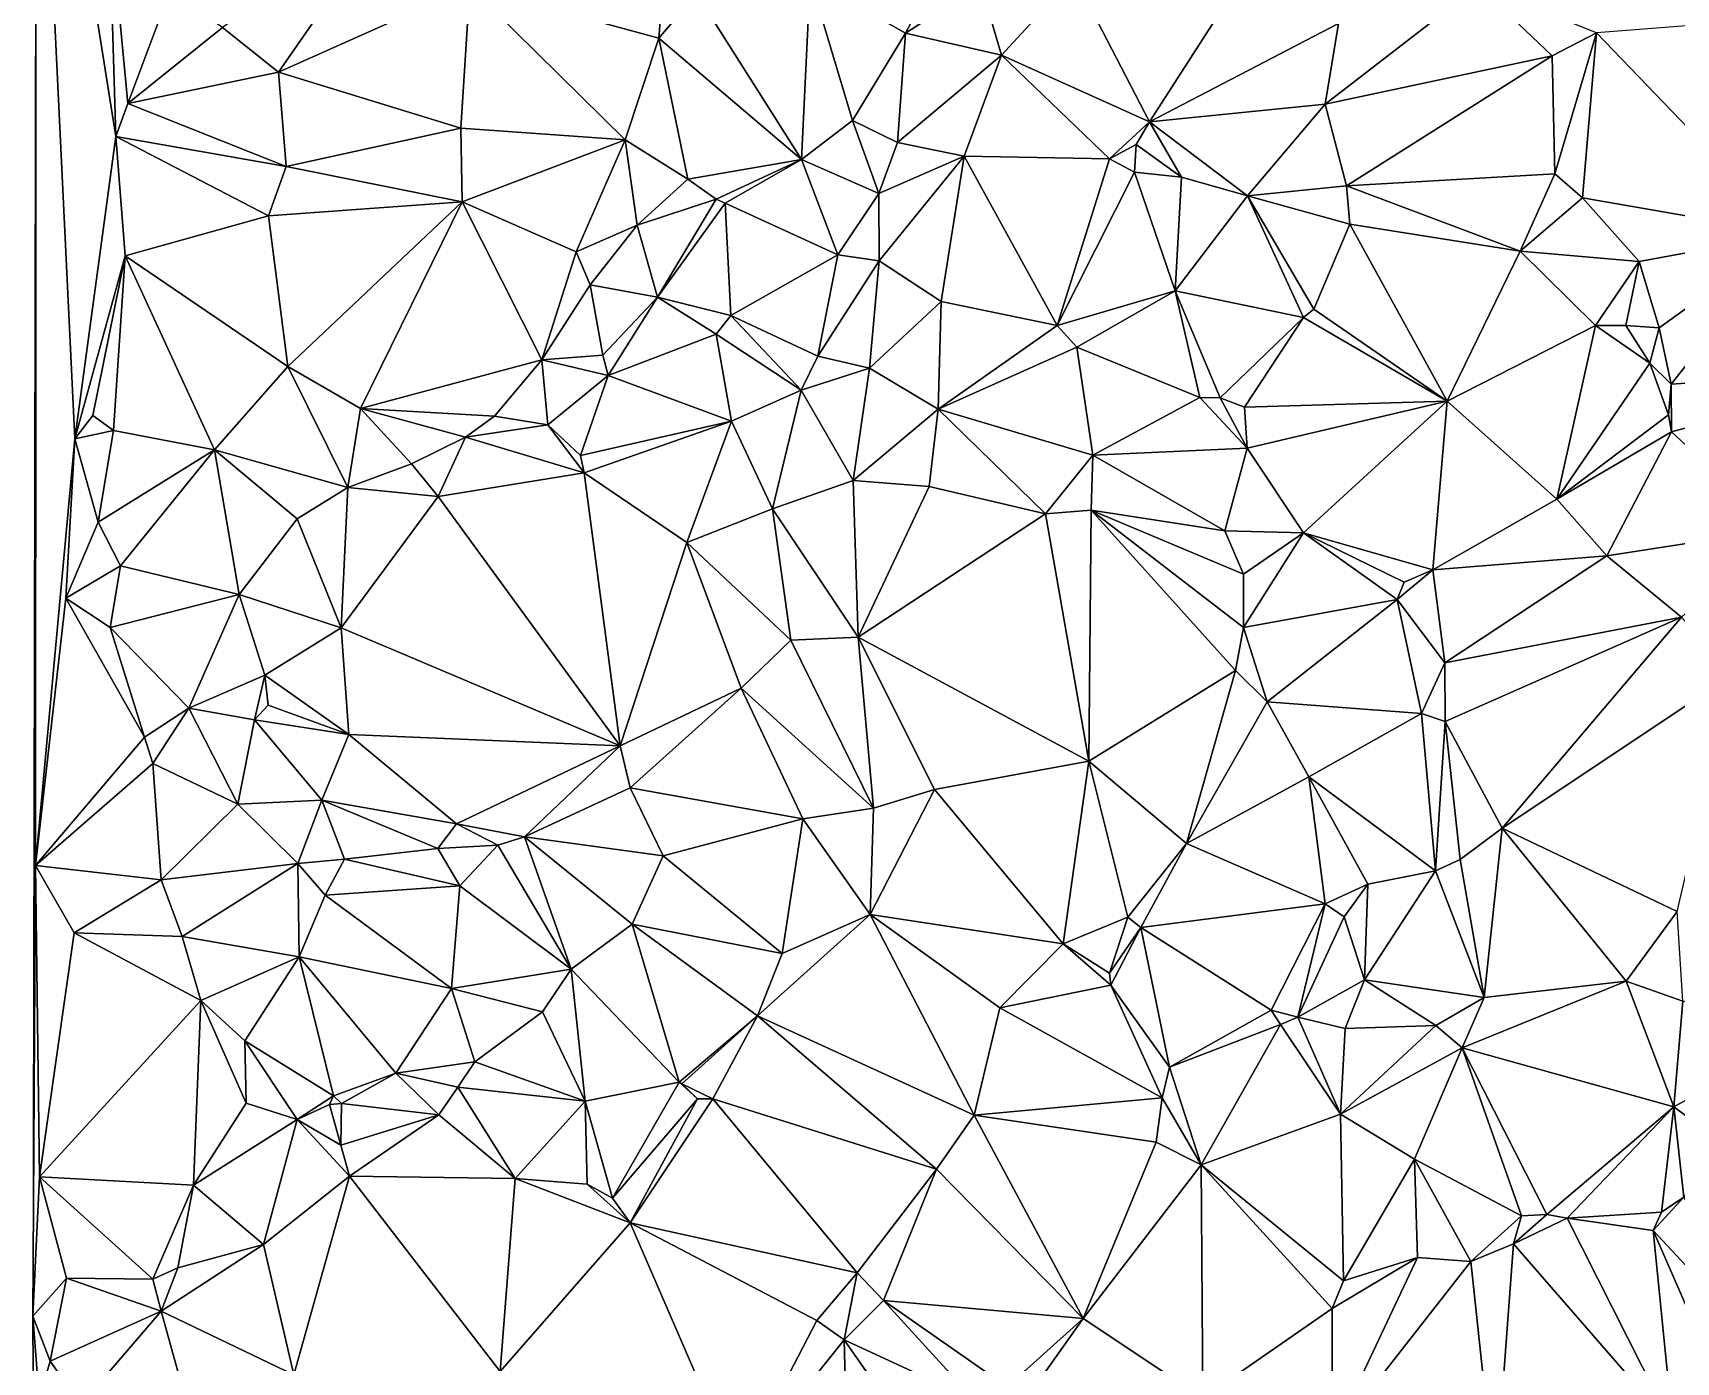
# Model space of a CAD drawing. Header units: metres. Extents: x -15 to 15, y -15 to 15.
# Drawn here: x -14.96 to -3.44, y -4.17 to 5.14 of the extents above; entities that cross this region are included whole.
import ezdxf

# ---------------------------------------------------------------- set-up
doc = ezdxf.new("R2010")
doc.units = ezdxf.units.M
doc.layers.add('STREET_MESH', color=7, linetype='Continuous')

msp = doc.modelspace()

# ---------------------------------------------------------------- linework, layer by layer
at = {"layer": 'STREET_MESH'}
for points in [[(-14.943, -0.692), (-14.94, 7.93), (-14.963, -3.853)], [(-14.669, 2.297), (-14.94, 7.93), (-14.943, -0.692)], [(-14.382, 4.418), (-14.94, 7.93), (-14.669, 2.297)], [(-14.94, 7.93), (-14.382, 4.418), (-14.43, 6.055)], [(-14.382, 4.418), (-14.297, 4.65), (-14.43, 6.055)], [(-14.297, 4.65), (-14.003, 5.437), (-14.43, 6.055)], [(-13.242, 4.869), (-12.441, 6.02), (-13.633, 5.181)], [(-12.441, 6.02), (-13.242, 4.869), (-11.899, 5.47)], [(-7.135, 4.521), (-6.19, 5.992), (-7.665, 5.541)], [(-5.812, 5.21), (-6.19, 5.992), (-7.135, 4.521)], [(-8.845, 5.143), (-8.483, 5.825), (-9.515, 5.524)], [(-8.317, 5.483), (-8.483, 5.825), (-8.845, 5.143)], [(-8.317, 5.483), (-8.174, 4.987), (-7.665, 5.541)], [(-8.174, 4.987), (-7.135, 4.521), (-7.665, 5.541)], [(-14.003, 5.437), (-14.297, 4.65), (-13.633, 5.181)], [(-13.242, 4.869), (-11.963, 4.477), (-11.899, 5.47)], [(-11.963, 4.477), (-10.811, 4.394), (-11.899, 5.47)], [(-10.575, 5.108), (-10.544, 5.492), (-11.899, 5.47)], [(-10.811, 4.394), (-10.575, 5.108), (-11.899, 5.47)], [(-10.31, 5.42), (-10.544, 5.492), (-10.575, 5.108)], [(-10.31, 5.42), (-10.575, 5.108), (-9.574, 4.257)], [(-9.515, 5.524), (-10.31, 5.42), (-9.574, 4.257)], [(-9.218, 4.529), (-9.515, 5.524), (-9.574, 4.257)], [(-9.218, 4.529), (-8.845, 5.143), (-9.515, 5.524)], [(-8.174, 4.987), (-8.317, 5.483), (-8.845, 5.143)], [(-4.83, 5.476), (-5.905, 4.645), (-4.314, 4.983)], [(-5.812, 5.21), (-5.905, 4.645), (-4.83, 5.476)], [(-4.83, 5.476), (-4.314, 4.983), (-4.003, 5.145)], [(-5.812, 5.21), (-7.135, 4.521), (-5.905, 4.645)], [(-2.648, 3.736), (-2.382, 5.271), (-4.003, 5.145)], [(-14.297, 4.65), (-13.242, 4.869), (-13.633, 5.181)], [(-10.372, 4.119), (-10.575, 5.108), (-10.811, 4.394)], [(-10.575, 5.108), (-10.372, 4.119), (-9.574, 4.257)], [(-9.218, 4.529), (-8.903, 4.376), (-8.845, 5.143)], [(-8.903, 4.376), (-8.174, 4.987), (-8.845, 5.143)], [(-4.314, 4.983), (-4.296, 4.156), (-4.003, 5.145)], [(-4.296, 4.156), (-4.101, 3.987), (-4.003, 5.145)], [(-4.101, 3.987), (-2.648, 3.736), (-4.003, 5.145)], [(-8.174, 4.987), (-8.903, 4.376), (-8.434, 4.279)], [(-7.417, 4.26), (-8.174, 4.987), (-8.434, 4.279)], [(-7.135, 4.521), (-8.174, 4.987), (-7.417, 4.26)], [(-4.314, 4.983), (-5.905, 4.645), (-5.755, 4.072)], [(-4.296, 4.156), (-4.314, 4.983), (-5.755, 4.072)], [(-14.297, 4.65), (-13.188, 4.208), (-13.242, 4.869)], [(-13.242, 4.869), (-13.188, 4.208), (-11.963, 4.477)], [(-14.382, 4.418), (-13.188, 4.208), (-14.297, 4.65)], [(-5.905, 4.645), (-7.135, 4.521), (-6.449, 4.002)], [(-5.905, 4.645), (-6.449, 4.002), (-5.755, 4.072)], [(-9.218, 4.529), (-9.574, 4.257), (-9.032, 4.019)], [(-8.903, 4.376), (-9.218, 4.529), (-9.032, 4.019)], [(-7.23, 4.362), (-7.135, 4.521), (-7.417, 4.26)], [(-7.135, 4.521), (-7.23, 4.362), (-6.911, 4.132)], [(-7.135, 4.521), (-6.911, 4.132), (-6.449, 4.002)], [(-14.382, 4.418), (-14.669, 2.297), (-14.315, 3.58)], [(-13.311, 3.861), (-14.382, 4.418), (-14.315, 3.58)], [(-13.311, 3.861), (-13.188, 4.208), (-14.382, 4.418)], [(-11.963, 4.477), (-13.188, 4.208), (-11.954, 3.96)], [(-11.963, 4.477), (-11.954, 3.96), (-10.811, 4.394)], [(-11.954, 3.96), (-11.154, 3.608), (-10.811, 4.394)], [(-11.154, 3.608), (-10.728, 3.796), (-10.811, 4.394)], [(-10.728, 3.796), (-10.372, 4.119), (-10.811, 4.394)], [(-8.434, 4.279), (-8.903, 4.376), (-9.032, 4.019)], [(-9.03, 3.546), (-8.434, 4.279), (-9.032, 4.019)], [(-8.434, 4.279), (-9.03, 3.546), (-8.596, 3.262)], [(-8.434, 4.279), (-8.596, 3.262), (-7.782, 3.092)], [(-7.417, 4.26), (-8.434, 4.279), (-7.782, 3.092)], [(-7.23, 4.362), (-7.417, 4.26), (-7.24, 4.168)], [(-6.911, 4.132), (-7.23, 4.362), (-7.24, 4.168)], [(-13.188, 4.208), (-13.311, 3.861), (-11.954, 3.96)], [(-10.372, 4.119), (-10.174, 3.979), (-9.574, 4.257)], [(-10.174, 3.979), (-10.109, 3.95), (-9.574, 4.257)], [(-10.109, 3.95), (-9.321, 3.589), (-9.574, 4.257)], [(-9.574, 4.257), (-9.321, 3.589), (-9.032, 4.019)], [(-7.24, 4.168), (-7.417, 4.26), (-7.782, 3.092)], [(-6.957, 3.335), (-7.24, 4.168), (-7.782, 3.092)], [(-6.957, 3.335), (-6.911, 4.132), (-7.24, 4.168)], [(-4.539, 3.614), (-4.296, 4.156), (-5.755, 4.072)], [(-4.296, 4.156), (-4.539, 3.614), (-4.101, 3.987)], [(-10.728, 3.796), (-10.174, 3.979), (-10.372, 4.119)], [(-6.911, 4.132), (-6.957, 3.335), (-6.449, 4.002)], [(-6.449, 4.002), (-5.732, 3.804), (-5.755, 4.072)], [(-5.732, 3.804), (-4.539, 3.614), (-5.755, 4.072)], [(-13.311, 3.861), (-13.176, 2.805), (-11.954, 3.96)], [(-13.176, 2.805), (-12.667, 2.511), (-11.954, 3.96)], [(-12.667, 2.511), (-11.396, 2.851), (-11.954, 3.96)], [(-11.396, 2.851), (-11.154, 3.608), (-11.954, 3.96)], [(-10.174, 3.979), (-10.728, 3.796), (-10.584, 3.292)], [(-10.109, 3.95), (-10.174, 3.979), (-10.584, 3.292)], [(-10.071, 3.163), (-10.109, 3.95), (-10.584, 3.292)], [(-10.109, 3.95), (-10.071, 3.163), (-9.321, 3.589)], [(-9.321, 3.589), (-9.03, 3.546), (-9.032, 4.019)], [(-6.957, 3.335), (-6.056, 3.149), (-6.449, 4.002)], [(-6.056, 3.149), (-5.983, 3.208), (-6.449, 4.002)], [(-5.983, 3.208), (-5.732, 3.804), (-6.449, 4.002)], [(-4.539, 3.614), (-3.703, 3.541), (-4.101, 3.987)], [(-3.703, 3.541), (-2.648, 3.736), (-4.101, 3.987)], [(-13.176, 2.805), (-13.311, 3.861), (-14.315, 3.58)], [(-5.732, 3.804), (-5.983, 3.208), (-5.05, 2.563)], [(-4.539, 3.614), (-5.732, 3.804), (-5.05, 2.563)], [(-11.154, 3.608), (-11.057, 3.377), (-10.728, 3.796)], [(-10.728, 3.796), (-11.057, 3.377), (-10.584, 3.292)], [(-3.563, 3.077), (-2.648, 3.736), (-3.703, 3.541)], [(-2.648, 3.736), (-3.563, 3.077), (-3.479, 2.681)], [(-1.808, 2.793), (-2.648, 3.736), (-3.479, 2.681)], [(-14.669, 2.297), (-14.543, 2.462), (-14.315, 3.58)], [(-14.543, 2.462), (-14.398, 2.357), (-14.315, 3.58)], [(-14.398, 2.357), (-13.69, 2.221), (-14.315, 3.58)], [(-13.69, 2.221), (-13.176, 2.805), (-14.315, 3.58)], [(-11.057, 3.377), (-11.154, 3.608), (-11.396, 2.851)], [(-9.321, 3.589), (-10.071, 3.163), (-9.461, 2.878)], [(-9.321, 3.589), (-9.461, 2.878), (-9.03, 3.546)], [(-4.01, 3.093), (-4.539, 3.614), (-5.05, 2.563)], [(-3.703, 3.541), (-4.539, 3.614), (-4.01, 3.093)], [(-9.461, 2.878), (-9.099, 2.793), (-9.03, 3.546)], [(-9.03, 3.546), (-9.099, 2.793), (-8.596, 3.262)], [(-3.798, 3.092), (-3.703, 3.541), (-4.01, 3.093)], [(-3.798, 3.092), (-3.563, 3.077), (-3.703, 3.541)], [(-10.968, 2.885), (-11.057, 3.377), (-11.396, 2.851)], [(-11.057, 3.377), (-10.968, 2.885), (-10.584, 3.292)], [(-10.968, 2.885), (-10.931, 2.741), (-10.584, 3.292)], [(-10.931, 2.741), (-10.174, 3.033), (-10.584, 3.292)], [(-10.174, 3.033), (-10.071, 3.163), (-10.584, 3.292)], [(-9.099, 2.793), (-8.618, 2.506), (-8.596, 3.262)], [(-8.596, 3.262), (-8.618, 2.506), (-7.782, 3.092)], [(-6.957, 3.335), (-7.782, 3.092), (-7.645, 2.94)], [(-6.783, 2.589), (-6.957, 3.335), (-7.645, 2.94)], [(-6.957, 3.335), (-6.783, 2.589), (-6.64, 2.585)], [(-6.056, 3.149), (-6.957, 3.335), (-6.64, 2.585)], [(-10.071, 3.163), (-10.174, 3.033), (-9.577, 2.639)], [(-9.461, 2.878), (-10.071, 3.163), (-9.577, 2.639)], [(-6.47, 2.52), (-6.056, 3.149), (-6.64, 2.585)], [(-6.056, 3.149), (-6.47, 2.52), (-5.05, 2.563)], [(-5.983, 3.208), (-6.056, 3.149), (-5.05, 2.563)], [(-10.931, 2.741), (-10.065, 2.423), (-10.174, 3.033)], [(-10.174, 3.033), (-10.065, 2.423), (-9.577, 2.639)], [(-7.782, 3.092), (-8.618, 2.506), (-7.645, 2.94)], [(-4.01, 3.093), (-5.05, 2.563), (-4.282, 1.874)], [(-3.63, 2.829), (-4.01, 3.093), (-4.282, 1.874)], [(-3.63, 2.829), (-3.798, 3.092), (-4.01, 3.093)], [(-3.63, 2.829), (-3.563, 3.077), (-3.798, 3.092)], [(-3.563, 3.077), (-3.63, 2.829), (-3.479, 2.681)], [(-10.931, 2.741), (-10.968, 2.885), (-11.396, 2.851)], [(-8.618, 2.506), (-7.532, 2.183), (-7.645, 2.94)], [(-7.532, 2.183), (-6.783, 2.589), (-7.645, 2.94)], [(-13.69, 2.221), (-12.756, 1.956), (-13.176, 2.805)], [(-12.756, 1.956), (-12.667, 2.511), (-13.176, 2.805)], [(-12.667, 2.511), (-11.728, 2.458), (-11.396, 2.851)], [(-11.396, 2.851), (-11.728, 2.458), (-11.353, 2.396)], [(-10.931, 2.741), (-11.396, 2.851), (-11.353, 2.396)], [(-9.099, 2.793), (-9.461, 2.878), (-9.577, 2.639)], [(-9.213, 2.006), (-9.099, 2.793), (-9.577, 2.639)], [(-9.213, 2.006), (-8.618, 2.506), (-9.099, 2.793)], [(-3.499, 2.466), (-3.63, 2.829), (-4.282, 1.874)], [(-3.63, 2.829), (-3.499, 2.466), (-3.479, 2.681)], [(-3.476, 2.346), (-1.808, 2.793), (-3.479, 2.681)], [(-3.476, 2.346), (-2.738, 1.662), (-1.808, 2.793)], [(-11.123, 2.181), (-10.931, 2.741), (-11.353, 2.396)], [(-10.065, 2.423), (-10.931, 2.741), (-11.123, 2.181)], [(-3.499, 2.466), (-3.476, 2.346), (-3.479, 2.681)], [(-10.065, 2.423), (-9.779, 1.807), (-9.577, 2.639)], [(-9.779, 1.807), (-9.213, 2.006), (-9.577, 2.639)], [(-6.452, 2.233), (-6.783, 2.589), (-7.532, 2.183)], [(-6.783, 2.589), (-6.452, 2.233), (-6.64, 2.585)], [(-6.452, 2.233), (-6.47, 2.52), (-6.64, 2.585)], [(-6.47, 2.52), (-6.452, 2.233), (-5.05, 2.563)], [(-6.452, 2.233), (-6.057, 1.639), (-5.05, 2.563)], [(-6.057, 1.639), (-5.15, 1.38), (-5.05, 2.563)], [(-5.05, 2.563), (-5.15, 1.38), (-4.282, 1.874)], [(-14.398, 2.357), (-14.543, 2.462), (-14.669, 2.297)], [(-12.756, 1.956), (-12.308, 2.123), (-12.667, 2.511)], [(-11.728, 2.458), (-12.667, 2.511), (-11.931, 2.309)], [(-12.667, 2.511), (-12.308, 2.123), (-11.931, 2.309)], [(-11.353, 2.396), (-11.728, 2.458), (-11.931, 2.309)], [(-10.065, 2.423), (-11.123, 2.181), (-11.098, 2.059)], [(-10.379, 1.571), (-10.065, 2.423), (-11.098, 2.059)], [(-10.065, 2.423), (-10.379, 1.571), (-9.779, 1.807)], [(-8.618, 2.506), (-9.213, 2.006), (-8.68, 1.965)], [(-7.864, 1.773), (-8.618, 2.506), (-8.68, 1.965)], [(-8.618, 2.506), (-7.864, 1.773), (-7.532, 2.183)], [(-3.476, 2.346), (-3.499, 2.466), (-4.282, 1.874)], [(-14.505, 1.714), (-14.398, 2.357), (-14.669, 2.297)], [(-14.505, 1.714), (-13.69, 2.221), (-14.398, 2.357)], [(-12.308, 2.123), (-12.122, 1.894), (-11.931, 2.309)], [(-11.931, 2.309), (-12.122, 1.894), (-11.098, 2.059)], [(-11.353, 2.396), (-11.931, 2.309), (-11.098, 2.059)], [(-11.123, 2.181), (-11.353, 2.396), (-11.098, 2.059)], [(-3.931, 1.478), (-3.476, 2.346), (-4.282, 1.874)], [(-2.738, 1.662), (-3.476, 2.346), (-3.931, 1.478)], [(-14.669, 2.297), (-14.943, -0.692), (-14.731, 1.18)], [(-14.505, 1.714), (-14.669, 2.297), (-14.731, 1.18)], [(-14.505, 1.714), (-14.348, 1.408), (-13.69, 2.221)], [(-14.348, 1.408), (-13.516, 1.206), (-13.69, 2.221)], [(-13.516, 1.206), (-13.11, 1.738), (-13.69, 2.221)], [(-13.11, 1.738), (-12.756, 1.956), (-13.69, 2.221)], [(-6.452, 2.233), (-7.532, 2.183), (-6.607, 1.654)], [(-6.057, 1.639), (-6.452, 2.233), (-6.607, 1.654)], [(-12.308, 2.123), (-12.756, 1.956), (-12.122, 1.894)], [(-7.864, 1.773), (-7.544, 1.798), (-7.532, 2.183)], [(-7.532, 2.183), (-7.544, 1.798), (-6.607, 1.654)], [(-12.122, 1.894), (-10.846, 0.146), (-11.098, 2.059)], [(-10.846, 0.146), (-10.379, 1.571), (-11.098, 2.059)], [(-9.179, 0.908), (-9.213, 2.006), (-9.779, 1.807)], [(-9.213, 2.006), (-9.179, 0.908), (-8.68, 1.965)], [(-9.179, 0.908), (-7.864, 1.773), (-8.68, 1.965)], [(-12.756, 1.956), (-13.11, 1.738), (-12.802, 0.972)], [(-12.122, 1.894), (-12.756, 1.956), (-12.802, 0.972)], [(-12.122, 1.894), (-12.802, 0.972), (-10.846, 0.146)], [(-5.15, 1.38), (-3.931, 1.478), (-4.282, 1.874)], [(-12.802, 0.972), (-13.11, 1.738), (-13.516, 1.206)], [(-10.379, 1.571), (-9.649, 0.887), (-9.779, 1.807)], [(-9.649, 0.887), (-9.179, 0.908), (-9.779, 1.807)], [(-7.864, 1.773), (-9.179, 0.908), (-7.56, 0.039)], [(-7.544, 1.798), (-7.864, 1.773), (-7.56, 0.039)], [(-6.534, 0.674), (-7.544, 1.798), (-7.56, 0.039)], [(-6.607, 1.654), (-7.544, 1.798), (-6.476, 1.349)], [(-7.544, 1.798), (-6.476, 0.975), (-6.476, 1.349)], [(-6.476, 0.975), (-7.544, 1.798), (-6.534, 0.674)], [(-14.348, 1.408), (-14.505, 1.714), (-14.731, 1.18)], [(-6.057, 1.639), (-6.607, 1.654), (-6.476, 1.349)], [(-6.476, 0.975), (-6.057, 1.639), (-6.476, 1.349)], [(-5.4, 1.172), (-6.057, 1.639), (-6.476, 0.975)], [(-5.15, 1.38), (-6.057, 1.639), (-5.352, 1.293)], [(-6.057, 1.639), (-5.4, 1.172), (-5.352, 1.293)], [(-2.738, 1.662), (-3.931, 1.478), (-3.408, 1.047)], [(-10.379, 1.571), (-10.846, 0.146), (-9.998, 0.55)], [(-9.649, 0.887), (-10.379, 1.571), (-9.998, 0.55)], [(-14.42, 0.975), (-14.348, 1.408), (-14.731, 1.18)], [(-14.348, 1.408), (-14.42, 0.975), (-13.516, 1.206)], [(-5.15, 1.38), (-5.067, 0.728), (-3.931, 1.478)], [(-3.931, 1.478), (-5.067, 0.728), (-3.408, 1.047)], [(-5.4, 1.172), (-5.15, 1.38), (-5.352, 1.293)], [(-5.067, 0.728), (-5.15, 1.38), (-5.4, 1.172)], [(-14.943, -0.692), (-14.179, 0.206), (-14.731, 1.18)], [(-14.179, 0.206), (-14.42, 0.975), (-14.731, 1.18)], [(-14.42, 0.975), (-13.87, 0.409), (-13.516, 1.206)], [(-13.516, 1.206), (-13.87, 0.409), (-13.337, 0.641)], [(-12.802, 0.972), (-13.516, 1.206), (-13.337, 0.641)], [(-5.4, 1.172), (-6.476, 0.975), (-6.312, 0.454)], [(-5.23, 0.373), (-5.4, 1.172), (-6.312, 0.454)], [(-5.067, 0.728), (-5.4, 1.172), (-5.23, 0.373)], [(-5.067, 0.728), (-5.064, 0.317), (-3.408, 1.047)], [(-5.064, 0.317), (-4.665, -0.431), (-3.408, 1.047)], [(-4.665, -0.431), (-3.047, 0.645), (-3.408, 1.047)], [(-13.87, 0.409), (-14.42, 0.975), (-14.179, 0.206)], [(-12.747, 0.225), (-12.802, 0.972), (-13.337, 0.641)], [(-12.802, 0.972), (-12.747, 0.225), (-10.846, 0.146)], [(-6.476, 0.975), (-6.534, 0.674), (-6.312, 0.454)], [(-9.649, 0.887), (-9.998, 0.55), (-9.071, -0.292)], [(-9.179, 0.908), (-9.649, 0.887), (-9.071, -0.292)], [(-8.642, -0.161), (-9.179, 0.908), (-9.071, -0.292)], [(-9.179, 0.908), (-8.642, -0.161), (-7.56, 0.039)], [(-5.067, 0.728), (-5.23, 0.373), (-5.064, 0.317)], [(-13.87, 0.409), (-13.408, 0.327), (-13.337, 0.641)], [(-13.408, 0.327), (-13.313, 0.432), (-13.337, 0.641)], [(-13.313, 0.432), (-12.747, 0.225), (-13.337, 0.641)], [(-6.877, -0.539), (-6.534, 0.674), (-7.56, 0.039)], [(-6.534, 0.674), (-6.877, -0.539), (-6.312, 0.454)], [(-3.047, 0.645), (-4.665, -0.431), (-3.437, -1.016)], [(-9.998, 0.55), (-10.846, 0.146), (-10.775, -0.148)], [(-9.566, -0.366), (-9.998, 0.55), (-10.775, -0.148)], [(-9.998, 0.55), (-9.566, -0.366), (-9.071, -0.292)], [(-14.122, 0.022), (-13.87, 0.409), (-14.179, 0.206)], [(-13.527, -0.263), (-13.87, 0.409), (-14.122, 0.022)], [(-13.408, 0.327), (-13.87, 0.409), (-13.527, -0.263)], [(-13.313, 0.432), (-13.408, 0.327), (-12.747, 0.225)], [(-6.877, -0.539), (-6.02, -0.072), (-6.312, 0.454)], [(-6.02, -0.072), (-5.23, 0.373), (-6.312, 0.454)], [(-6.02, -0.072), (-5.132, -0.73), (-5.23, 0.373)], [(-5.23, 0.373), (-5.132, -0.73), (-5.064, 0.317)], [(-12.936, -0.236), (-13.408, 0.327), (-13.527, -0.263)], [(-13.408, 0.327), (-12.936, -0.236), (-12.747, 0.225)], [(-5.132, -0.73), (-4.959, -0.652), (-5.064, 0.317)], [(-4.959, -0.652), (-4.665, -0.431), (-5.064, 0.317)], [(-14.122, 0.022), (-14.179, 0.206), (-14.943, -0.692)], [(-12.747, 0.225), (-12.936, -0.236), (-11.993, -0.402)], [(-10.846, 0.146), (-12.747, 0.225), (-11.993, -0.402)], [(-11.516, -0.493), (-10.846, 0.146), (-11.993, -0.402)], [(-10.846, 0.146), (-11.516, -0.493), (-10.775, -0.148)], [(-14.063, -0.794), (-14.122, 0.022), (-14.943, -0.692)], [(-13.527, -0.263), (-14.122, 0.022), (-14.063, -0.794)], [(-8.642, -0.161), (-7.74, -1.242), (-7.56, 0.039)], [(-7.74, -1.242), (-7.288, -1.056), (-7.56, 0.039)], [(-7.288, -1.056), (-6.877, -0.539), (-7.56, 0.039)], [(-6.02, -0.072), (-6.877, -0.539), (-5.905, -0.961)], [(-5.605, -0.824), (-6.02, -0.072), (-5.905, -0.961)], [(-5.132, -0.73), (-6.02, -0.072), (-5.605, -0.824)], [(-11.516, -0.493), (-10.544, -0.625), (-10.775, -0.148)], [(-10.544, -0.625), (-9.566, -0.366), (-10.775, -0.148)], [(-9.094, -1.037), (-8.642, -0.161), (-9.071, -0.292)], [(-9.094, -1.037), (-7.74, -1.242), (-8.642, -0.161)], [(-13.106, -0.68), (-13.527, -0.263), (-14.063, -0.794)], [(-13.106, -0.68), (-12.936, -0.236), (-13.527, -0.263)], [(-12.936, -0.236), (-13.106, -0.68), (-12.778, -0.649)], [(-12.123, -0.573), (-12.936, -0.236), (-12.778, -0.649)], [(-12.936, -0.236), (-12.123, -0.573), (-11.993, -0.402)], [(-9.566, -0.366), (-9.094, -1.037), (-9.071, -0.292)], [(-12.123, -0.573), (-11.703, -0.551), (-11.993, -0.402)], [(-11.703, -0.551), (-11.516, -0.493), (-11.993, -0.402)], [(-9.566, -0.366), (-10.544, -0.625), (-9.71, -1.31)], [(-9.566, -0.366), (-9.71, -1.31), (-9.094, -1.037)], [(-4.665, -0.431), (-4.959, -0.652), (-4.791, -1.618)], [(-3.795, -1.503), (-4.665, -0.431), (-4.791, -1.618)], [(-4.665, -0.431), (-3.795, -1.503), (-3.437, -1.016)], [(-11.97, -0.835), (-12.123, -0.573), (-12.778, -0.649)], [(-12.123, -0.573), (-11.97, -0.835), (-11.703, -0.551)], [(-11.703, -0.551), (-11.97, -0.835), (-11.189, -1.421)], [(-11.516, -0.493), (-11.703, -0.551), (-11.189, -1.421)], [(-11.516, -0.493), (-11.189, -1.421), (-10.762, -1.105)], [(-10.544, -0.625), (-11.516, -0.493), (-10.762, -1.105)], [(-6.877, -0.539), (-7.288, -1.056), (-7.196, -1.128)], [(-6.877, -0.539), (-7.196, -1.128), (-5.905, -0.961)], [(-13.917, -1.19), (-13.106, -0.68), (-14.063, -0.794)], [(-13.106, -0.68), (-13.917, -1.19), (-13.096, -1.333)], [(-13.106, -0.68), (-12.914, -0.901), (-12.778, -0.649)], [(-12.914, -0.901), (-13.106, -0.68), (-13.096, -1.333)], [(-12.914, -0.901), (-11.97, -0.835), (-12.778, -0.649)], [(-9.71, -1.31), (-10.544, -0.625), (-10.762, -1.105)], [(-4.959, -0.652), (-5.132, -0.73), (-4.791, -1.618)], [(-14.917, -2.875), (-14.943, -0.692), (-14.963, -3.853)], [(-14.673, -1.164), (-14.063, -0.794), (-14.943, -0.692)], [(-14.917, -2.875), (-14.673, -1.164), (-14.943, -0.692)], [(-14.673, -1.164), (-13.917, -1.19), (-14.063, -0.794)], [(-5.132, -0.73), (-5.629, -1.494), (-4.791, -1.618)], [(-5.629, -1.494), (-5.132, -0.73), (-5.605, -0.824)], [(-12.914, -0.901), (-13.096, -1.333), (-12.028, -1.555)], [(-11.97, -0.835), (-12.914, -0.901), (-12.028, -1.555)], [(-11.189, -1.421), (-11.97, -0.835), (-12.028, -1.555)], [(-5.772, -1.054), (-5.605, -0.824), (-5.905, -0.961)], [(-5.772, -1.054), (-5.629, -1.494), (-5.605, -0.824)], [(-7.196, -1.128), (-6.282, -1.708), (-5.905, -0.961)], [(-6.282, -1.708), (-6.096, -1.756), (-5.905, -0.961)], [(-6.096, -1.756), (-5.772, -1.054), (-5.905, -0.961)], [(-3.437, -1.016), (-3.795, -1.503), (-3.398, -1.644)], [(-10.762, -1.105), (-11.189, -1.421), (-10.432, -2.213)], [(-10.762, -1.105), (-10.432, -2.213), (-9.884, -1.746)], [(-9.71, -1.31), (-10.762, -1.105), (-9.884, -1.746)], [(-8.365, -2.443), (-9.094, -1.037), (-9.884, -1.746)], [(-9.094, -1.037), (-9.71, -1.31), (-9.884, -1.746)], [(-9.094, -1.037), (-8.365, -2.443), (-8.186, -1.691)], [(-7.74, -1.242), (-9.094, -1.037), (-8.186, -1.691)], [(-7.416, -1.449), (-7.288, -1.056), (-7.74, -1.242)], [(-7.288, -1.056), (-7.416, -1.449), (-7.196, -1.128)], [(-7.416, -1.449), (-7.407, -1.532), (-7.196, -1.128)], [(-7.407, -1.532), (-6.996, -2.107), (-7.196, -1.128)], [(-6.996, -2.107), (-6.282, -1.708), (-7.196, -1.128)], [(-6.096, -1.756), (-5.629, -1.494), (-5.772, -1.054)], [(-13.785, -1.64), (-14.673, -1.164), (-14.917, -2.875)], [(-13.917, -1.19), (-14.673, -1.164), (-13.785, -1.64)], [(-13.917, -1.19), (-13.785, -1.64), (-13.096, -1.333)], [(-7.407, -1.532), (-7.74, -1.242), (-8.186, -1.691)], [(-7.407, -1.532), (-7.416, -1.449), (-7.74, -1.242)], [(-13.096, -1.333), (-13.785, -1.64), (-13.478, -1.922)], [(-12.856, -2.308), (-13.096, -1.333), (-13.478, -1.922)], [(-13.096, -1.333), (-12.418, -2.149), (-12.028, -1.555)], [(-12.856, -2.308), (-12.418, -2.149), (-13.096, -1.333)], [(-11.189, -1.421), (-12.028, -1.555), (-11.391, -1.72)], [(-11.091, -2.345), (-11.189, -1.421), (-11.391, -1.72)], [(-11.189, -1.421), (-11.091, -2.345), (-10.432, -2.213)], [(-5.629, -1.494), (-6.096, -1.756), (-5.765, -1.835)], [(-5.128, -1.814), (-5.629, -1.494), (-5.765, -1.835)], [(-5.629, -1.494), (-5.128, -1.814), (-4.791, -1.618)], [(-12.418, -2.149), (-11.865, -2.07), (-12.028, -1.555)], [(-12.028, -1.555), (-11.865, -2.07), (-11.391, -1.72)], [(-7.046, -2.321), (-7.407, -1.532), (-8.186, -1.691)], [(-7.407, -1.532), (-7.046, -2.321), (-6.996, -2.107)], [(-4.945, -1.972), (-3.795, -1.503), (-4.791, -1.618)], [(-3.795, -1.503), (-4.945, -1.972), (-3.461, -2.384)], [(-3.795, -1.503), (-3.461, -2.384), (-3.398, -1.644)], [(-13.836, -2.935), (-13.785, -1.64), (-14.917, -2.875)], [(-13.468, -2.359), (-13.785, -1.64), (-13.836, -2.935)], [(-13.785, -1.64), (-13.468, -2.359), (-13.478, -1.922)], [(-11.865, -2.07), (-11.091, -2.345), (-11.391, -1.72)], [(-8.365, -2.443), (-7.046, -2.321), (-8.186, -1.691)], [(-6.218, -1.807), (-6.282, -1.708), (-6.996, -2.107)], [(-6.096, -1.756), (-6.282, -1.708), (-6.218, -1.807)], [(-5.128, -1.814), (-4.945, -1.972), (-4.791, -1.618)], [(-3.461, -2.384), (-2.444, -1.821), (-3.398, -1.644)], [(-10.432, -2.213), (-10.413, -2.224), (-9.884, -1.746)], [(-10.413, -2.224), (-10.197, -2.329), (-9.884, -1.746)], [(-10.197, -2.329), (-8.63, -2.821), (-9.884, -1.746)], [(-8.63, -2.821), (-8.365, -2.443), (-9.884, -1.746)], [(-6.218, -1.807), (-6.996, -2.107), (-6.773, -2.792)], [(-5.798, -2.437), (-6.218, -1.807), (-6.773, -2.792)], [(-6.096, -1.756), (-6.218, -1.807), (-5.798, -2.437)], [(-6.096, -1.756), (-5.798, -2.437), (-5.765, -1.835)], [(-5.798, -2.437), (-5.128, -1.814), (-5.765, -1.835)], [(-5.798, -2.437), (-4.945, -1.972), (-5.128, -1.814)], [(-3.087, -2.662), (-2.444, -1.821), (-3.461, -2.384)], [(-13.111, -2.473), (-12.856, -2.308), (-13.478, -1.922)], [(-13.468, -2.359), (-13.111, -2.473), (-13.478, -1.922)], [(-11.865, -2.07), (-12.418, -2.149), (-11.985, -2.246)], [(-11.091, -2.345), (-11.865, -2.07), (-11.985, -2.246)], [(-4.945, -1.972), (-5.798, -2.437), (-5.279, -2.752)], [(-4.529, -3.148), (-4.945, -1.972), (-5.279, -2.752)], [(-4.945, -1.972), (-4.352, -3.14), (-3.461, -2.384)], [(-4.945, -1.972), (-4.529, -3.148), (-4.352, -3.14)], [(-12.8, -2.362), (-12.418, -2.149), (-12.856, -2.308)], [(-12.418, -2.149), (-12.8, -2.362), (-12.118, -2.44)], [(-12.418, -2.149), (-12.118, -2.44), (-11.985, -2.246)], [(-6.996, -2.107), (-7.046, -2.321), (-6.773, -2.792)], [(-12.118, -2.44), (-11.583, -2.888), (-11.985, -2.246)], [(-11.583, -2.888), (-11.091, -2.345), (-11.985, -2.246)], [(-11.091, -2.345), (-10.899, -3.025), (-10.432, -2.213)], [(-10.899, -3.025), (-10.305, -2.328), (-10.432, -2.213)], [(-10.305, -2.328), (-10.413, -2.224), (-10.432, -2.213)], [(-10.197, -2.329), (-10.413, -2.224), (-10.305, -2.328)], [(-13.111, -2.473), (-13.468, -2.359), (-13.836, -2.935)], [(-13.111, -2.473), (-12.883, -2.368), (-12.856, -2.308)], [(-12.883, -2.368), (-13.111, -2.473), (-12.803, -2.653)], [(-12.883, -2.368), (-12.8, -2.362), (-12.856, -2.308)], [(-12.8, -2.362), (-12.883, -2.368), (-12.803, -2.653)], [(-12.8, -2.362), (-12.803, -2.653), (-12.118, -2.44)], [(-11.077, -2.928), (-11.091, -2.345), (-11.583, -2.888)], [(-10.899, -3.025), (-11.091, -2.345), (-11.077, -2.928)], [(-10.305, -2.328), (-10.899, -3.025), (-10.776, -3.198)], [(-10.197, -2.329), (-10.305, -2.328), (-10.776, -3.198)], [(-9.184, -3.549), (-10.197, -2.329), (-10.776, -3.198)], [(-10.197, -2.329), (-9.184, -3.549), (-8.63, -2.821)], [(-7.089, -2.633), (-7.046, -2.321), (-8.365, -2.443)], [(-7.046, -2.321), (-7.089, -2.633), (-6.773, -2.792)], [(-4.352, -3.14), (-4.209, -3.166), (-3.461, -2.384)], [(-4.209, -3.166), (-3.547, -3.123), (-3.461, -2.384)], [(-3.547, -3.123), (-3.391, -3.018), (-3.461, -2.384)], [(-3.391, -3.018), (-3.087, -2.662), (-3.461, -2.384)], [(-13.346, -3.351), (-13.111, -2.473), (-13.836, -2.935)], [(-13.111, -2.473), (-13.346, -3.351), (-12.744, -2.872)], [(-12.803, -2.653), (-13.111, -2.473), (-12.744, -2.872)], [(-12.118, -2.44), (-12.803, -2.653), (-12.744, -2.872)], [(-12.118, -2.44), (-12.744, -2.872), (-11.583, -2.888)], [(-8.63, -2.821), (-7.601, -3.87), (-8.365, -2.443)], [(-7.601, -3.87), (-7.089, -2.633), (-8.365, -2.443)], [(-5.775, -3.605), (-5.798, -2.437), (-6.773, -2.792)], [(-5.798, -2.437), (-5.775, -3.605), (-5.279, -2.752)], [(-7.089, -2.633), (-7.601, -3.87), (-6.773, -2.792)], [(-5.775, -3.605), (-5.258, -3.442), (-5.279, -2.752)], [(-4.884, -3.469), (-4.529, -3.148), (-5.279, -2.752)], [(-5.258, -3.442), (-4.884, -3.469), (-5.279, -2.752)], [(-14.727, -3.586), (-14.917, -2.875), (-14.963, -3.853)], [(-14.121, -3.594), (-14.917, -2.875), (-14.727, -3.586)], [(-14.121, -3.594), (-13.836, -2.935), (-14.917, -2.875)], [(-13.346, -3.351), (-13.134, -4.263), (-12.744, -2.872)], [(-12.744, -2.872), (-13.134, -4.263), (-11.687, -4.241)], [(-11.583, -2.888), (-12.744, -2.872), (-11.687, -4.241)], [(-8.63, -2.821), (-9.184, -3.549), (-9, -3.743)], [(-7.601, -3.87), (-8.63, -2.821), (-9, -3.743)], [(-7.601, -3.87), (-6.761, -4.427), (-6.773, -2.792)], [(-6.761, -4.427), (-5.855, -3.799), (-6.773, -2.792)], [(-5.855, -3.799), (-5.775, -3.605), (-6.773, -2.792)], [(-13.836, -2.935), (-14.121, -3.594), (-13.946, -3.514)], [(-13.346, -3.351), (-13.836, -2.935), (-13.946, -3.514)], [(-10.776, -3.198), (-11.583, -2.888), (-11.687, -4.241)], [(-11.077, -2.928), (-11.583, -2.888), (-10.776, -3.198)], [(-10.899, -3.025), (-11.077, -2.928), (-10.776, -3.198)], [(-2.75, -4.169), (-3.391, -3.018), (-3.605, -3.252)], [(-3.391, -3.018), (-3.547, -3.123), (-3.605, -3.252)], [(-10.02, -4.947), (-10.776, -3.198), (-11.687, -4.241)], [(-10.02, -4.947), (-9.468, -3.882), (-10.776, -3.198)], [(-9.468, -3.882), (-9.184, -3.549), (-10.776, -3.198)], [(-4.584, -3.346), (-4.529, -3.148), (-4.884, -3.469)], [(-4.529, -3.148), (-4.584, -3.346), (-4.352, -3.14)], [(-4.584, -3.346), (-4.209, -3.166), (-4.352, -3.14)], [(-4.209, -3.166), (-4.584, -3.346), (-3.468, -4.63)], [(-3.547, -3.123), (-4.209, -3.166), (-3.605, -3.252)], [(-4.209, -3.166), (-3.468, -4.63), (-3.605, -3.252)], [(-3.468, -4.63), (-3.053, -4.519), (-3.605, -3.252)], [(-3.053, -4.519), (-2.75, -4.169), (-3.605, -3.252)], [(-14.063, -3.818), (-13.346, -3.351), (-13.946, -3.514)], [(-13.134, -4.263), (-13.346, -3.351), (-14.063, -3.818)], [(-5.258, -3.442), (-5.857, -4.715), (-4.884, -3.469)], [(-5.857, -4.715), (-5.258, -3.442), (-5.855, -3.799)], [(-5.258, -3.442), (-5.775, -3.605), (-5.855, -3.799)], [(-4.584, -3.346), (-4.884, -3.469), (-4.713, -5.068)], [(-3.468, -4.63), (-4.584, -3.346), (-4.713, -5.068)], [(-14.121, -3.594), (-14.063, -3.818), (-13.946, -3.514)], [(-9.184, -3.549), (-9.468, -3.882), (-9.277, -4.018)], [(-9.184, -3.549), (-9.277, -4.018), (-9, -3.743)], [(-4.884, -3.469), (-5.857, -4.715), (-4.713, -5.068)], [(-14.841, -4.167), (-14.727, -3.586), (-14.963, -3.853)], [(-14.841, -4.167), (-14.063, -3.818), (-14.727, -3.586)], [(-14.063, -3.818), (-14.121, -3.594), (-14.727, -3.586)], [(-9.277, -4.018), (-8.363, -4.441), (-9, -3.743)], [(-8.363, -4.441), (-8.133, -4.349), (-9, -3.743)], [(-8.133, -4.349), (-7.601, -3.87), (-9, -3.743)], [(-5.857, -4.715), (-5.855, -3.799), (-6.761, -4.427)], [(-14.953, -13.593), (-14.914, -12.438), (-14.963, -3.853)], [(-14.914, -12.438), (-14.919, -4.429), (-14.963, -3.853)], [(-14.919, -4.429), (-14.841, -4.167), (-14.963, -3.853)], [(-14.063, -3.818), (-14.841, -4.167), (-14.627, -4.474)], [(-13.919, -4.342), (-14.063, -3.818), (-14.627, -4.474)], [(-13.134, -4.263), (-14.063, -3.818), (-13.919, -4.342)], [(-9.277, -4.018), (-9.468, -3.882), (-10.02, -4.947)], [(-7.601, -3.87), (-8.133, -4.349), (-7.965, -4.382)], [(-7.601, -3.87), (-7.965, -4.382), (-6.761, -4.427)], [(-9.245, -5.204), (-9.277, -4.018), (-10.02, -4.947)], [(-9.277, -4.018), (-9.245, -5.204), (-8.648, -4.919)], [(-8.363, -4.441), (-9.277, -4.018), (-8.648, -4.919)], [(-14.841, -4.167), (-14.919, -4.429), (-14.627, -4.474)]]:
    msp.add_3dface(points, dxfattribs=at)

doc.saveas('drawing.dxf')
